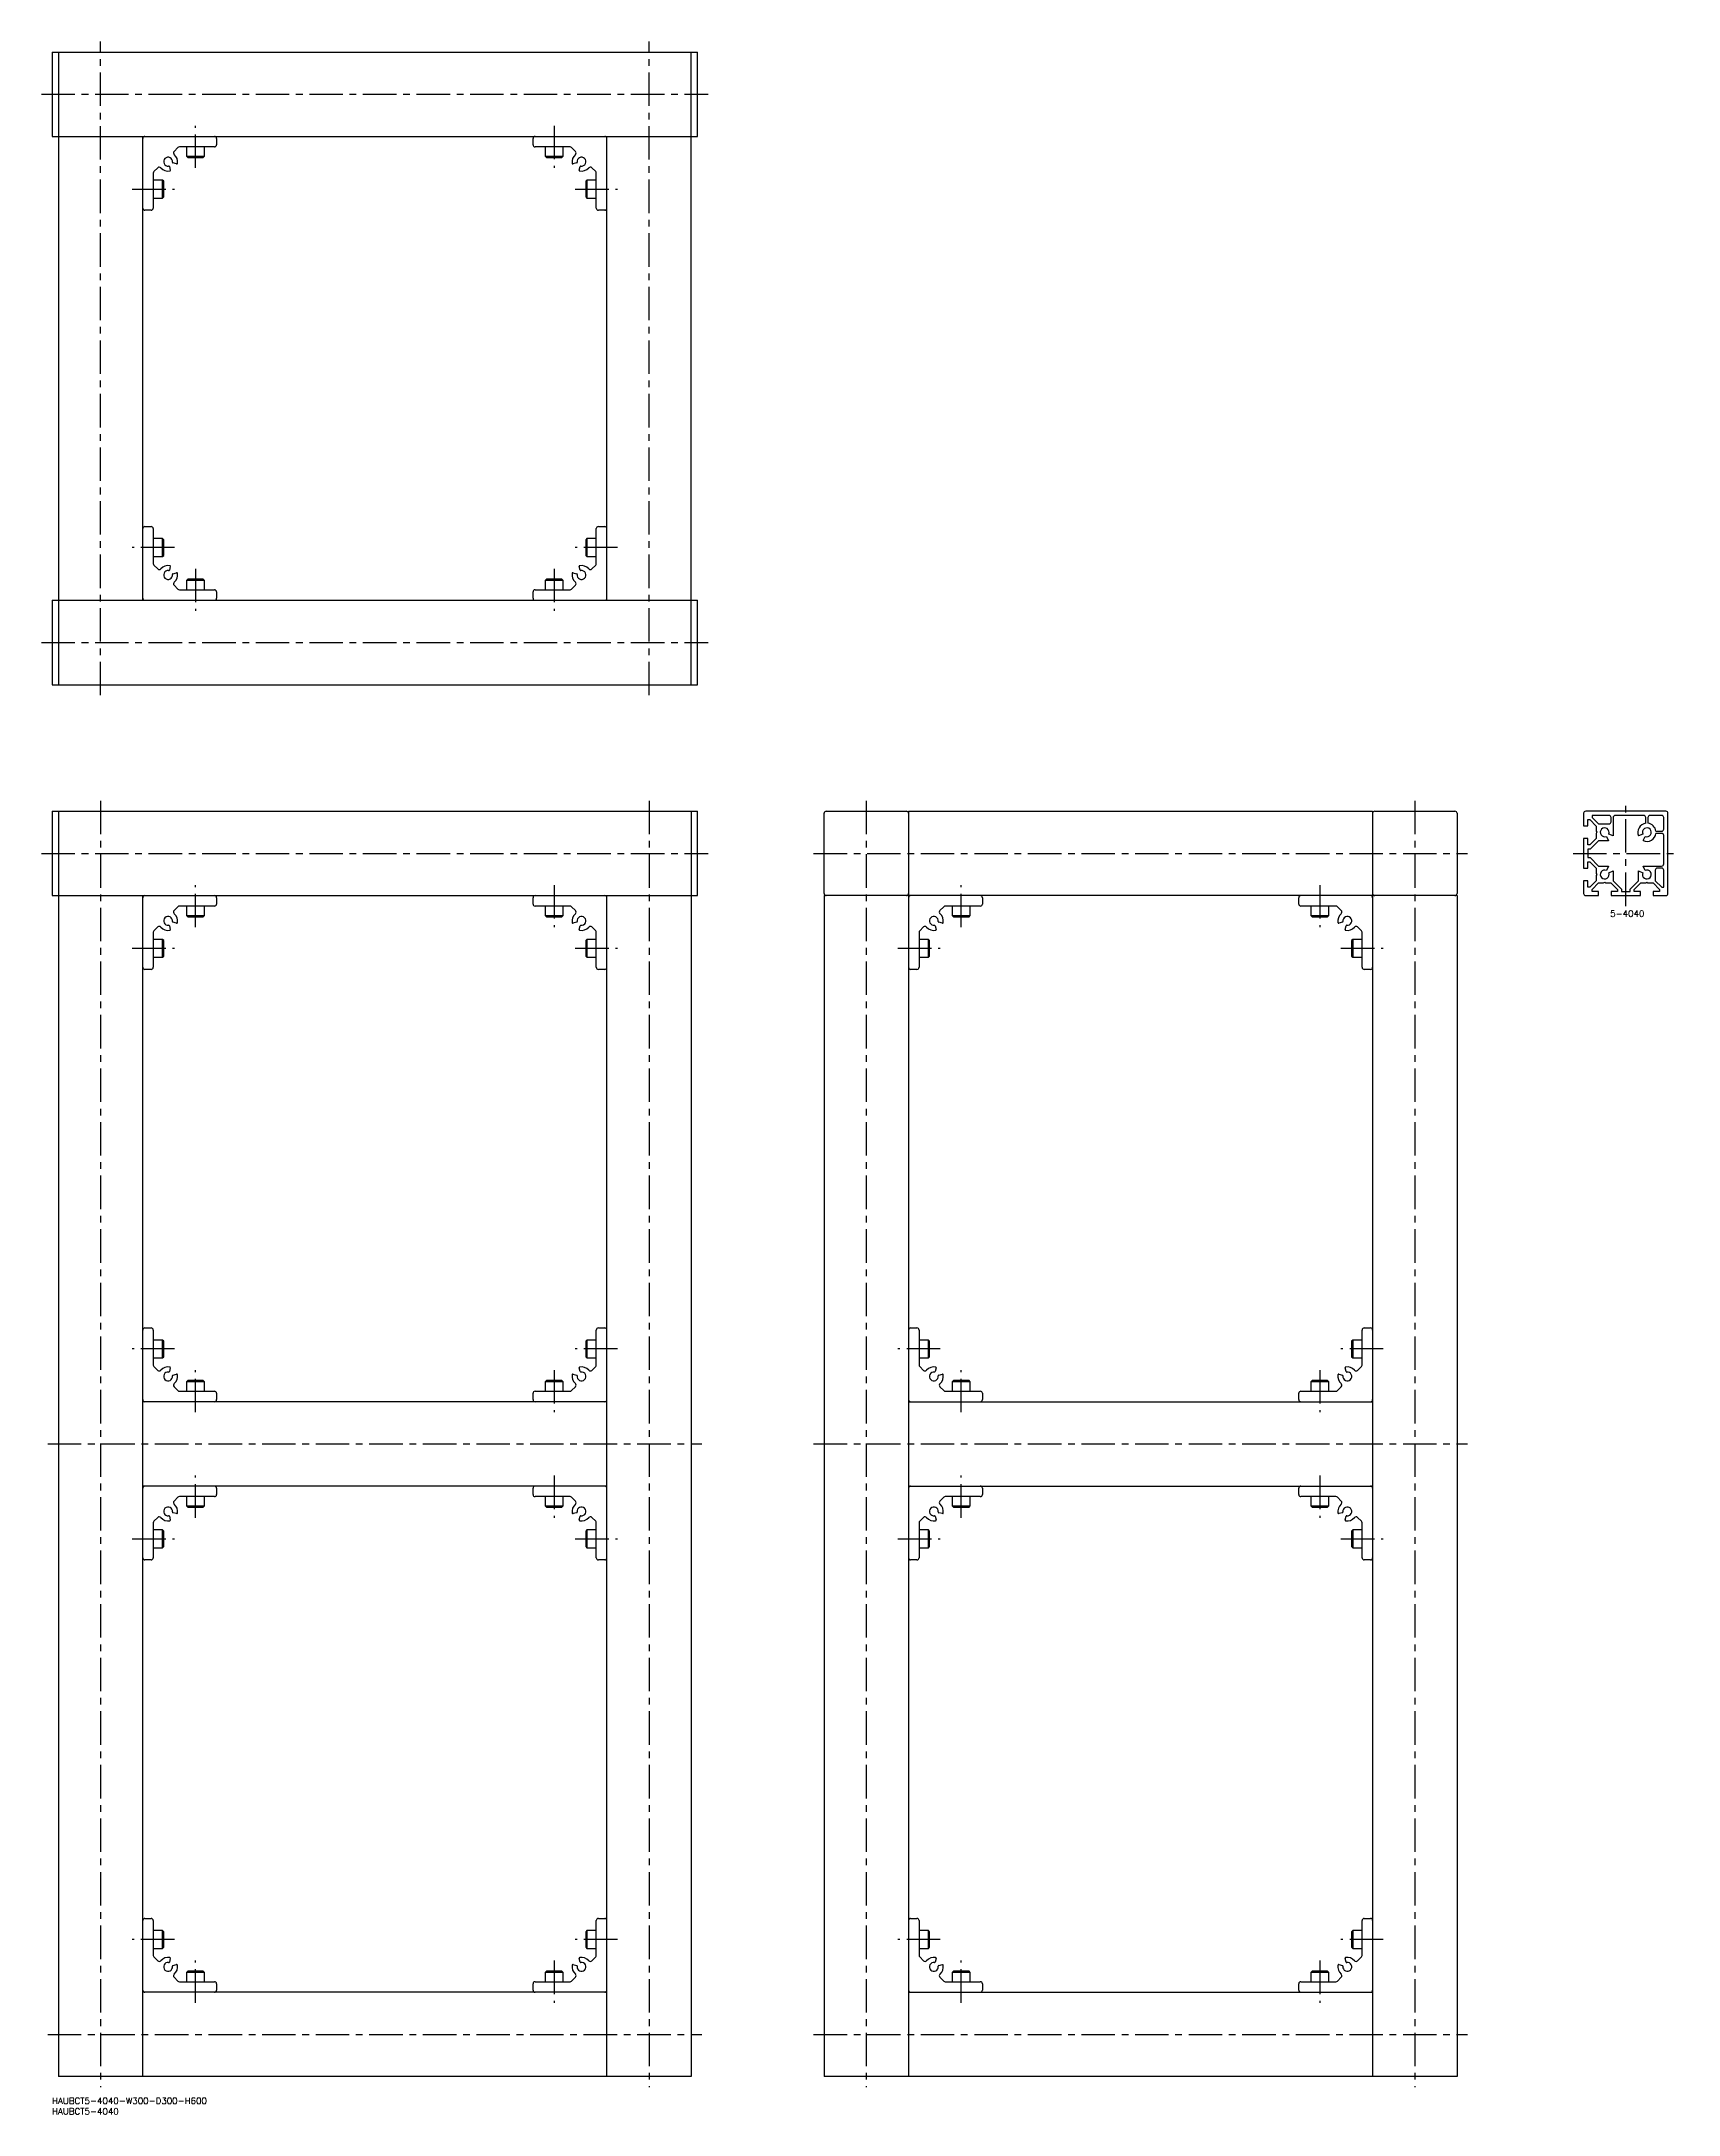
# Model space of a CAD drawing. Extents: x -5 to 771, y -8 to 975.
import ezdxf

# ---------------------------------------------------------------- set-up
doc = ezdxf.new("R2010")
doc.units = 0
doc.header["$LTSCALE"] = 0.5
doc.linetypes.add('CENTER', pattern=[50.8, 31.75, -6.35, 6.35, -6.35])
for name, color, linetype in [('MSM_CENTER', 1, 'CENTER'), ('MSM_CONTINUOUS', 7, 'CONTINUOUS'), ('MSM_PART_NUMBER', 7, 'CONTINUOUS')]:
    doc.layers.add(name, color=color, linetype=linetype)
doc.styles.get("Standard").update_dxf_attribs({"font": 'txt.shx', "height": 3, "bigfont": 'bigfont.shx'})

# ---------------------------------------------------------------- blocks, each defined once
blk = doc.blocks.new('*U8')
at = {"layer": 'MSM_PART_NUMBER'}
blk.add_text('HAUBCT5-4040-W300-D300-H600', height=3, dxfattribs=at).set_placement((0, -3))
blk = doc.blocks.new('*U9')
at = {"layer": 'MSM_PART_NUMBER'}
blk.add_text('HAUBCT5-4040', height=3, dxfattribs=at).set_placement((0, -8))
blk = doc.blocks.new('*U10')
at = {"layer": 'MSM_PART_NUMBER'}
blk.add_text('5-4040', height=3, dxfattribs=at).set_placement((738.62, 559.97))

msp = doc.modelspace()

# ---------------------------------------------------------------- linework, layer by layer
at = {"layer": 'MSM_CENTER'}
for p, q in [((23, 665), (23, 975)), ((283, 665), (283, 975)), ((-5, 950), (311, 950)), ((68, 915), (68, 935)), ((238, 935), (238, 915)), ((38, 905), (58, 905)), ((248, 905), (268, 905)), ((58, 735), (38, 735)), ((268, 735), (248, 735)), ((68, 725), (68, 705)), ((238, 725), (238, 705)), ((-5, 690), (311, 690)), ((23, 615), (23, 5)), ((283, 615), (283, 5)), ((386, 615), (386, 5)), ((646, 615), (646, 5)), ((746, 565), (746, 615)), ((-5, 590), (311, 590)), ((361, 590), (671, 590)), ((721, 590), (771, 590)), ((68, 555), (68, 575)), ((238, 575), (238, 555)), ((431, 555), (431, 575)), ((601, 575), (601, 555)), ((38, 545), (58, 545)), ((248, 545), (268, 545)), ((401, 545), (421, 545)), ((611, 545), (631, 545)), ((58, 355), (38, 355)), ((268, 355), (248, 355)), ((421, 355), (401, 355)), ((631, 355), (611, 355)), ((68, 325), (68, 345)), ((238, 345), (238, 325)), ((431, 325), (431, 345)), ((601, 345), (601, 325)), ((-2, 310), (308, 310)), ((361, 310), (671, 310)), ((68, 275), (68, 295)), ((238, 295), (238, 275)), ((431, 275), (431, 295)), ((601, 295), (601, 275)), ((38, 265), (58, 265)), ((248, 265), (268, 265)), ((401, 265), (421, 265)), ((611, 265), (631, 265)), ((58, 75), (38, 75)), ((268, 75), (248, 75)), ((421, 75), (401, 75)), ((631, 75), (611, 75)), ((68, 45), (68, 65)), ((238, 65), (238, 45)), ((431, 45), (431, 65)), ((601, 65), (601, 45)), ((-2, 30), (308, 30)), ((361, 30), (671, 30))]:
    msp.add_line(p, q, dxfattribs=at)
at = {"layer": 'MSM_CONTINUOUS'}
for p, q in [((0, 970), (0, 930)), ((0, 970), (306, 970)), ((3, 970), (3, 670)), ((303, 670), (303, 970)), ((306, 930), (306, 970)), ((0, 930), (306, 930)), ((43, 710), (43, 930)), ((59.71, 924.71), (57.88, 922.88)), ((77, 925), (60.41, 925)), ((63.75, 925), (63.75, 920.57)), ((72.25, 920.57), (72.25, 925)), ((78, 929), (78, 926)), ((228, 926), (228, 929)), ((245.59, 925), (229, 925)), ((233.75, 925), (233.75, 920.57)), ((242.25, 920.57), (242.25, 925)), ((248.12, 922.88), (246.29, 924.71)), ((263, 710), (263, 930)), ((50.12, 915.12), (48.29, 913.29)), ((55.62, 915.7), (56.08, 913.95)), ((59.05, 916.92), (57.3, 917.38)), ((63.75, 920.57), (64.32, 920)), ((63.75, 920.57), (72.25, 920.57)), ((64.32, 920), (71.68, 920)), ((71.68, 920), (72.25, 920.57)), ((233.75, 920.57), (234.32, 920)), ((233.75, 920.57), (242.25, 920.57)), ((234.32, 920), (241.68, 920)), ((241.68, 920), (242.25, 920.57)), ((248.7, 917.38), (246.95, 916.92)), ((249.92, 913.95), (250.38, 915.7)), ((257.71, 913.29), (255.88, 915.12)), ((48, 912.59), (48, 896)), ((52.43, 909.25), (48, 909.25)), ((53, 908.68), (52.43, 909.25)), ((52.43, 900.75), (52.43, 909.25)), ((53, 901.32), (53, 908.68)), ((253.57, 909.25), (253, 908.68)), ((253, 908.68), (253, 901.32)), ((258, 909.25), (253.57, 909.25)), ((253.57, 909.25), (253.57, 900.75)), ((258, 896), (258, 912.59)), ((47, 895), (44, 895)), ((48, 900.75), (52.43, 900.75)), ((52.43, 900.75), (53, 901.32)), ((253, 901.32), (253.57, 900.75)), ((253.57, 900.75), (258, 900.75)), ((262, 895), (259, 895)), ((44, 745), (47, 745)), ((48, 744), (48, 727.41)), ((52.43, 739.25), (48, 739.25)), ((53, 738.68), (52.43, 739.25)), ((52.43, 730.75), (52.43, 739.25)), ((53, 731.32), (53, 738.68)), ((253.57, 739.25), (253, 738.68)), ((253, 738.68), (253, 731.32)), ((258, 739.25), (253.57, 739.25)), ((253.57, 739.25), (253.57, 730.75)), ((258, 727.41), (258, 744)), ((259, 745), (262, 745)), ((48, 730.75), (52.43, 730.75)), ((52.43, 730.75), (53, 731.32)), ((253, 731.32), (253.57, 730.75)), ((253.57, 730.75), (258, 730.75)), ((48.29, 726.71), (50.12, 724.88)), ((56.08, 726.05), (55.62, 724.3)), ((57.3, 722.62), (59.05, 723.08)), ((64.32, 720), (63.75, 719.43)), ((63.75, 719.43), (63.75, 715)), ((72.25, 719.43), (63.75, 719.43)), ((71.68, 720), (64.32, 720)), ((72.25, 719.43), (71.68, 720)), ((72.25, 715), (72.25, 719.43)), ((234.32, 720), (233.75, 719.43)), ((233.75, 719.43), (233.75, 715)), ((242.25, 719.43), (233.75, 719.43)), ((241.68, 720), (234.32, 720)), ((242.25, 719.43), (241.68, 720)), ((242.25, 715), (242.25, 719.43)), ((246.95, 723.08), (248.7, 722.62)), ((250.38, 724.3), (249.92, 726.05)), ((255.88, 724.88), (257.71, 726.71)), ((0, 710), (0, 670)), ((0, 710), (306, 710)), ((57.88, 717.12), (59.71, 715.29)), ((60.41, 715), (77, 715)), ((78, 714), (78, 711)), ((228, 711), (228, 714)), ((229, 715), (245.59, 715)), ((246.29, 715.29), (248.12, 717.12)), ((306, 670), (306, 710)), ((0, 670), (306, 670)), ((0, 610), (0, 570)), ((0, 610), (306, 610)), ((3, 610), (3, 10)), ((303, 610), (303, 10)), ((306, 570), (306, 610)), ((367, 610), (405, 610)), ((406, 610), (406, 10)), ((406, 610), (626, 610)), ((626, 610), (626, 10)), ((627, 610), (665, 610)), ((765, 610), (727, 610)), ((366, 571), (366, 609)), ((666, 609), (666, 571)), ((726, 609), (726, 603)), ((726, 603), (728, 603)), ((728, 603), (728, 606)), ((728, 606), (728.94, 606)), ((728.94, 606), (732, 602.94)), ((730, 608), (730, 607.06)), ((738, 608), (730, 608)), ((730, 607.06), (733.06, 604)), ((732, 602.94), (732, 600.52)), ((732, 600.52), (732.3, 600)), ((732.3, 600), (732, 599.48)), ((733.06, 604), (738, 604)), ((739, 605), (739, 607)), ((740, 607), (740, 598.26)), ((754.5, 608), (741, 608)), ((755.5, 604.27), (755.5, 607)), ((756.5, 607), (756.5, 604.27)), ((763, 608), (757.5, 608)), ((760.27, 600.5), (763, 600.5)), ((764, 601.5), (764, 607)), ((766, 571), (766, 609)), ((728, 597), (726, 597)), ((726, 597), (726, 583)), ((728, 594), (728, 597)), ((728.94, 594), (728, 594)), ((728, 592), (728, 588)), ((729.06, 592), (728, 592)), ((732, 597.06), (728.94, 594)), ((733.06, 596), (729.06, 592)), ((732, 599.48), (732, 597.06)), ((737.74, 596), (733.06, 596)), ((736.84, 598.07), (737.74, 596)), ((740, 598.26), (737.93, 599.16)), ((754.07, 599.16), (752.06, 598.29)), ((754.29, 596.06), (755.16, 598.07)), ((763, 599.5), (760.27, 599.5)), ((764, 585), (764, 598.5)), ((726, 583), (728, 583)), ((728, 588), (729.06, 588)), ((728, 583), (728, 586)), ((728, 586), (728.94, 586)), ((728.94, 586), (732, 582.94)), ((729.06, 588), (733.06, 584)), ((732, 582.94), (732, 580.52)), ((732, 580.52), (732.3, 580)), ((732.3, 580), (732, 579.48)), ((733.06, 584), (737.74, 584)), ((737.74, 584), (736.84, 581.93)), ((737.93, 580.84), (740, 581.74)), ((740, 581.74), (740, 577.06)), ((752, 581.74), (754.07, 580.84)), ((752, 577.06), (752, 581.74)), ((754.26, 584), (763, 584)), ((755.16, 581.93), (754.26, 584)), ((760, 582), (760, 577.06)), ((763, 583), (761, 583)), ((764, 574), (764, 582)), ((728, 577), (726, 577)), ((726, 577), (726, 571)), ((728, 574), (728, 577)), ((728.94, 574), (728, 574)), ((732, 577.06), (728.94, 574)), ((730, 572.94), (733.06, 576)), ((730, 572), (730, 572.94)), ((733, 572), (730, 572)), ((732, 579.48), (732, 577.06)), ((733, 570), (733, 572)), ((733.06, 576), (735.48, 576)), ((735.48, 576), (736, 576.3)), ((736, 576.3), (736.52, 576)), ((736.52, 576), (738.94, 576)), ((738.94, 576), (742, 572.94)), ((742, 572), (739, 572)), ((739, 572), (739, 570)), ((740, 577.06), (744, 573.06)), ((742, 572.94), (742, 572)), ((744, 573.06), (744, 572)), ((744, 572), (748, 572)), ((748, 573.06), (752, 577.06)), ((748, 572), (748, 573.06)), ((750, 572.94), (753.06, 576)), ((750, 572), (750, 572.94)), ((753, 572), (750, 572)), ((753, 570), (753, 572)), ((753.06, 576), (755.48, 576)), ((755.48, 576), (756, 576.3)), ((756, 576.3), (756.52, 576)), ((756.52, 576), (758.94, 576)), ((758.94, 576), (762, 572.94)), ((762, 572), (759, 572)), ((759, 572), (759, 570)), ((760, 577.06), (763.06, 574)), ((762, 572.94), (762, 572)), ((763.06, 574), (764, 574)), ((0, 570), (306, 570)), ((43, 10), (43, 570)), ((59.71, 564.71), (57.88, 562.88)), ((77, 565), (60.41, 565)), ((63.75, 565), (63.75, 560.57)), ((63.75, 560.57), (64.32, 560)), ((63.75, 560.57), (72.25, 560.57)), ((71.68, 560), (72.25, 560.57)), ((72.25, 560.57), (72.25, 565)), ((78, 569), (78, 566)), ((228, 566), (228, 569)), ((245.59, 565), (229, 565)), ((233.75, 565), (233.75, 560.57)), ((233.75, 560.57), (234.32, 560)), ((233.75, 560.57), (242.25, 560.57)), ((241.68, 560), (242.25, 560.57)), ((242.25, 560.57), (242.25, 565)), ((248.12, 562.88), (246.29, 564.71)), ((263, 10), (263, 570)), ((666, 570), (366, 570)), ((366, 570), (366, 10)), ((422.71, 564.71), (420.88, 562.88)), ((440, 565), (423.41, 565)), ((426.75, 565), (426.75, 560.57)), ((426.75, 560.57), (427.32, 560)), ((426.75, 560.57), (435.25, 560.57)), ((434.68, 560), (435.25, 560.57)), ((435.25, 560.57), (435.25, 565)), ((441, 569), (441, 566)), ((591, 566), (591, 569)), ((608.59, 565), (592, 565)), ((596.75, 565), (596.75, 560.57)), ((596.75, 560.57), (597.32, 560)), ((596.75, 560.57), (605.25, 560.57)), ((604.68, 560), (605.25, 560.57)), ((605.25, 560.57), (605.25, 565)), ((611.12, 562.88), (609.29, 564.71)), ((666, 570), (666, 10)), ((727, 570), (733, 570)), ((739, 570), (753, 570)), ((759, 570), (765, 570)), ((48, 552.59), (48, 536)), ((50.12, 555.12), (48.29, 553.29)), ((55.62, 555.7), (56.08, 553.95)), ((59.05, 556.92), (57.3, 557.38)), ((64.32, 560), (71.68, 560)), ((234.32, 560), (241.68, 560)), ((248.7, 557.38), (246.95, 556.92)), ((249.92, 553.95), (250.38, 555.7)), ((257.71, 553.29), (255.88, 555.12)), ((258, 536), (258, 552.59)), ((411, 552.59), (411, 536)), ((413.12, 555.12), (411.29, 553.29)), ((418.62, 555.7), (419.08, 553.95)), ((422.05, 556.92), (420.3, 557.38)), ((427.32, 560), (434.68, 560)), ((597.32, 560), (604.68, 560)), ((611.7, 557.38), (609.95, 556.92)), ((612.92, 553.95), (613.38, 555.7)), ((620.71, 553.29), (618.88, 555.12)), ((621, 536), (621, 552.59)), ((52.43, 549.25), (48, 549.25)), ((48, 540.75), (52.43, 540.75)), ((53, 548.68), (52.43, 549.25)), ((52.43, 540.75), (52.43, 549.25)), ((52.43, 540.75), (53, 541.32)), ((53, 541.32), (53, 548.68)), ((253.57, 549.25), (253, 548.68)), ((253, 548.68), (253, 541.32)), ((253, 541.32), (253.57, 540.75)), ((258, 549.25), (253.57, 549.25)), ((253.57, 549.25), (253.57, 540.75)), ((253.57, 540.75), (258, 540.75)), ((415.43, 549.25), (411, 549.25)), ((411, 540.75), (415.43, 540.75)), ((416, 548.68), (415.43, 549.25)), ((415.43, 540.75), (415.43, 549.25)), ((415.43, 540.75), (416, 541.32)), ((416, 541.32), (416, 548.68)), ((616.57, 549.25), (616, 548.68)), ((616, 548.68), (616, 541.32)), ((616, 541.32), (616.57, 540.75)), ((621, 549.25), (616.57, 549.25)), ((616.57, 549.25), (616.57, 540.75)), ((616.57, 540.75), (621, 540.75)), ((47, 535), (44, 535)), ((262, 535), (259, 535)), ((410, 535), (407, 535)), ((625, 535), (622, 535)), ((44, 365), (47, 365)), ((48, 364), (48, 347.41)), ((258, 347.41), (258, 364)), ((259, 365), (262, 365)), ((407, 365), (410, 365)), ((411, 364), (411, 347.41)), ((621, 347.41), (621, 364)), ((622, 365), (625, 365)), ((52.43, 359.25), (48, 359.25)), ((53, 358.68), (52.43, 359.25)), ((52.43, 350.75), (52.43, 359.25)), ((53, 351.32), (53, 358.68)), ((253.57, 359.25), (253, 358.68)), ((253, 358.68), (253, 351.32)), ((258, 359.25), (253.57, 359.25)), ((253.57, 359.25), (253.57, 350.75)), ((415.43, 359.25), (411, 359.25)), ((416, 358.68), (415.43, 359.25)), ((415.43, 350.75), (415.43, 359.25)), ((416, 351.32), (416, 358.68)), ((616.57, 359.25), (616, 358.68)), ((616, 358.68), (616, 351.32)), ((621, 359.25), (616.57, 359.25)), ((616.57, 359.25), (616.57, 350.75)), ((48, 350.75), (52.43, 350.75)), ((48.29, 346.71), (50.12, 344.88)), ((52.43, 350.75), (53, 351.32)), ((56.08, 346.05), (55.62, 344.3)), ((250.38, 344.3), (249.92, 346.05)), ((253, 351.32), (253.57, 350.75)), ((253.57, 350.75), (258, 350.75)), ((255.88, 344.88), (257.71, 346.71)), ((411, 350.75), (415.43, 350.75)), ((411.29, 346.71), (413.12, 344.88)), ((415.43, 350.75), (416, 351.32)), ((419.08, 346.05), (418.62, 344.3)), ((613.38, 344.3), (612.92, 346.05)), ((616, 351.32), (616.57, 350.75)), ((616.57, 350.75), (621, 350.75)), ((618.88, 344.88), (620.71, 346.71)), ((57.3, 342.62), (59.05, 343.08)), ((57.88, 337.12), (59.71, 335.29)), ((60.41, 335), (77, 335)), ((64.32, 340), (63.75, 339.43)), ((63.75, 339.43), (63.75, 335)), ((72.25, 339.43), (63.75, 339.43)), ((71.68, 340), (64.32, 340)), ((72.25, 339.43), (71.68, 340)), ((72.25, 335), (72.25, 339.43)), ((229, 335), (245.59, 335)), ((234.32, 340), (233.75, 339.43)), ((233.75, 339.43), (233.75, 335)), ((242.25, 339.43), (233.75, 339.43)), ((241.68, 340), (234.32, 340)), ((242.25, 339.43), (241.68, 340)), ((242.25, 335), (242.25, 339.43)), ((246.29, 335.29), (248.12, 337.12)), ((246.95, 343.08), (248.7, 342.62)), ((420.3, 342.62), (422.05, 343.08)), ((420.88, 337.12), (422.71, 335.29)), ((423.41, 335), (440, 335)), ((427.32, 340), (426.75, 339.43)), ((426.75, 339.43), (426.75, 335)), ((435.25, 339.43), (426.75, 339.43)), ((434.68, 340), (427.32, 340)), ((435.25, 339.43), (434.68, 340)), ((435.25, 335), (435.25, 339.43)), ((592, 335), (608.59, 335)), ((597.32, 340), (596.75, 339.43)), ((596.75, 339.43), (596.75, 335)), ((605.25, 339.43), (596.75, 339.43)), ((604.68, 340), (597.32, 340)), ((605.25, 339.43), (604.68, 340)), ((605.25, 335), (605.25, 339.43)), ((609.29, 335.29), (611.12, 337.12)), ((609.95, 343.08), (611.7, 342.62)), ((263, 330), (43, 330)), ((78, 334), (78, 331)), ((228, 331), (228, 334)), ((406, 330), (626, 330)), ((441, 334), (441, 331)), ((591, 331), (591, 334)), ((263, 290), (43, 290)), ((78, 289), (78, 286)), ((228, 286), (228, 289)), ((406, 290), (626, 290)), ((441, 289), (441, 286)), ((591, 286), (591, 289)), ((55.62, 275.7), (56.08, 273.95)), ((59.05, 276.92), (57.3, 277.38)), ((59.71, 284.71), (57.88, 282.88)), ((77, 285), (60.41, 285)), ((63.75, 285), (63.75, 280.57)), ((63.75, 280.57), (64.32, 280)), ((63.75, 280.57), (72.25, 280.57)), ((64.32, 280), (71.68, 280)), ((71.68, 280), (72.25, 280.57)), ((72.25, 280.57), (72.25, 285)), ((245.59, 285), (229, 285)), ((233.75, 285), (233.75, 280.57)), ((233.75, 280.57), (234.32, 280)), ((233.75, 280.57), (242.25, 280.57)), ((234.32, 280), (241.68, 280)), ((241.68, 280), (242.25, 280.57)), ((242.25, 280.57), (242.25, 285)), ((248.12, 282.88), (246.29, 284.71)), ((248.7, 277.38), (246.95, 276.92)), ((249.92, 273.95), (250.38, 275.7)), ((418.62, 275.7), (419.08, 273.95)), ((422.05, 276.92), (420.3, 277.38)), ((422.71, 284.71), (420.88, 282.88)), ((440, 285), (423.41, 285)), ((426.75, 285), (426.75, 280.57)), ((426.75, 280.57), (427.32, 280)), ((426.75, 280.57), (435.25, 280.57)), ((427.32, 280), (434.68, 280)), ((434.68, 280), (435.25, 280.57)), ((435.25, 280.57), (435.25, 285)), ((608.59, 285), (592, 285)), ((596.75, 285), (596.75, 280.57)), ((596.75, 280.57), (597.32, 280)), ((596.75, 280.57), (605.25, 280.57)), ((597.32, 280), (604.68, 280)), ((604.68, 280), (605.25, 280.57)), ((605.25, 280.57), (605.25, 285)), ((611.12, 282.88), (609.29, 284.71)), ((611.7, 277.38), (609.95, 276.92)), ((612.92, 273.95), (613.38, 275.7)), ((48, 272.59), (48, 256)), ((52.43, 269.25), (48, 269.25)), ((50.12, 275.12), (48.29, 273.29)), ((53, 268.68), (52.43, 269.25)), ((52.43, 260.75), (52.43, 269.25)), ((53, 261.32), (53, 268.68)), ((253.57, 269.25), (253, 268.68)), ((253, 268.68), (253, 261.32)), ((258, 269.25), (253.57, 269.25)), ((253.57, 269.25), (253.57, 260.75)), ((257.71, 273.29), (255.88, 275.12)), ((258, 256), (258, 272.59)), ((411, 272.59), (411, 256)), ((415.43, 269.25), (411, 269.25)), ((413.12, 275.12), (411.29, 273.29)), ((416, 268.68), (415.43, 269.25)), ((415.43, 260.75), (415.43, 269.25)), ((416, 261.32), (416, 268.68)), ((616.57, 269.25), (616, 268.68)), ((616, 268.68), (616, 261.32)), ((621, 269.25), (616.57, 269.25)), ((616.57, 269.25), (616.57, 260.75)), ((620.71, 273.29), (618.88, 275.12)), ((621, 256), (621, 272.59)), ((48, 260.75), (52.43, 260.75)), ((52.43, 260.75), (53, 261.32)), ((253, 261.32), (253.57, 260.75)), ((253.57, 260.75), (258, 260.75)), ((411, 260.75), (415.43, 260.75)), ((415.43, 260.75), (416, 261.32)), ((616, 261.32), (616.57, 260.75)), ((616.57, 260.75), (621, 260.75)), ((47, 255), (44, 255)), ((262, 255), (259, 255)), ((410, 255), (407, 255)), ((625, 255), (622, 255)), ((44, 85), (47, 85)), ((48, 84), (48, 67.41)), ((52.43, 79.25), (48, 79.25)), ((53, 78.68), (52.43, 79.25)), ((52.43, 70.75), (52.43, 79.25)), ((53, 71.32), (53, 78.68)), ((253.57, 79.25), (253, 78.68)), ((253, 78.68), (253, 71.32)), ((258, 79.25), (253.57, 79.25)), ((253.57, 79.25), (253.57, 70.75)), ((258, 67.41), (258, 84)), ((259, 85), (262, 85)), ((407, 85), (410, 85)), ((411, 84), (411, 67.41)), ((415.43, 79.25), (411, 79.25)), ((416, 78.68), (415.43, 79.25)), ((415.43, 70.75), (415.43, 79.25)), ((416, 71.32), (416, 78.68)), ((616.57, 79.25), (616, 78.68)), ((616, 78.68), (616, 71.32)), ((621, 79.25), (616.57, 79.25)), ((616.57, 79.25), (616.57, 70.75)), ((621, 67.41), (621, 84)), ((622, 85), (625, 85)), ((48, 70.75), (52.43, 70.75)), ((52.43, 70.75), (53, 71.32)), ((253, 71.32), (253.57, 70.75)), ((253.57, 70.75), (258, 70.75)), ((411, 70.75), (415.43, 70.75)), ((415.43, 70.75), (416, 71.32)), ((616, 71.32), (616.57, 70.75)), ((616.57, 70.75), (621, 70.75)), ((48.29, 66.71), (50.12, 64.88)), ((56.08, 66.05), (55.62, 64.3)), ((57.3, 62.62), (59.05, 63.08)), ((64.32, 60), (63.75, 59.43)), ((63.75, 59.43), (63.75, 55)), ((72.25, 59.43), (63.75, 59.43)), ((71.68, 60), (64.32, 60)), ((72.25, 59.43), (71.68, 60)), ((72.25, 55), (72.25, 59.43)), ((234.32, 60), (233.75, 59.43)), ((233.75, 59.43), (233.75, 55)), ((242.25, 59.43), (233.75, 59.43)), ((241.68, 60), (234.32, 60)), ((242.25, 59.43), (241.68, 60)), ((242.25, 55), (242.25, 59.43)), ((246.95, 63.08), (248.7, 62.62)), ((250.38, 64.3), (249.92, 66.05)), ((255.88, 64.88), (257.71, 66.71)), ((411.29, 66.71), (413.12, 64.88)), ((419.08, 66.05), (418.62, 64.3)), ((420.3, 62.62), (422.05, 63.08)), ((427.32, 60), (426.75, 59.43)), ((426.75, 59.43), (426.75, 55)), ((435.25, 59.43), (426.75, 59.43)), ((434.68, 60), (427.32, 60)), ((435.25, 59.43), (434.68, 60)), ((435.25, 55), (435.25, 59.43)), ((597.32, 60), (596.75, 59.43)), ((596.75, 59.43), (596.75, 55)), ((605.25, 59.43), (596.75, 59.43)), ((604.68, 60), (597.32, 60)), ((605.25, 59.43), (604.68, 60)), ((605.25, 55), (605.25, 59.43)), ((609.95, 63.08), (611.7, 62.62)), ((613.38, 64.3), (612.92, 66.05)), ((618.88, 64.88), (620.71, 66.71)), ((263, 50), (43, 50)), ((57.88, 57.12), (59.71, 55.29)), ((60.41, 55), (77, 55)), ((78, 54), (78, 51)), ((228, 51), (228, 54)), ((229, 55), (245.59, 55)), ((246.29, 55.29), (248.12, 57.12)), ((406, 50), (626, 50)), ((420.88, 57.12), (422.71, 55.29)), ((423.41, 55), (440, 55)), ((441, 54), (441, 51)), ((591, 51), (591, 54)), ((592, 55), (608.59, 55)), ((609.29, 55.29), (611.12, 57.12)), ((303, 10), (3, 10)), ((666, 10), (366, 10))]:
    msp.add_line(p, q, dxfattribs=at)
for centre, radius, start, end in [((44, 929), 1, 90, 180), ((60.41, 924), 1, 90, 135), ((77, 929), 1, 0, 90), ((77, 926), 1, 270, 0), ((229, 929), 1, 90, 180), ((229, 926), 1, 180, 270), ((245.59, 924), 1, 45, 90), ((262, 929), 1, 0, 90), ((50.83, 914.41), 1, 40.68088, 135), ((55, 918), 4.5, 220.68088, 280.90396), ((55, 918), 2.1, 352.18075, 277.81924), ((55.33, 915.62), 0.3, 15, 97.81924), ((57.38, 917.67), 0.3, 172.18076, 255), ((58.59, 922.17), 1, 135, 229.31913), ((55, 918), 4.5, 349.09604, 49.31912), ((59.12, 917.21), 0.3, 255, 349.09606), ((251, 918), 4.5, 130.68088, 190.90396), ((246.88, 917.21), 0.3, 190.90396, 285), ((247.41, 922.17), 1, 310.68088, 45), ((248.62, 917.67), 0.3, 285, 7.81924), ((251, 918), 2.1, 262.18075, 187.81924), ((251, 918), 4.5, 259.09604, 319.31912), ((250.67, 915.62), 0.3, 82.18076, 165), ((255.17, 914.41), 1, 45, 139.31913), ((49, 912.59), 1, 135, 180), ((55.79, 913.88), 0.3, 280.90396, 15), ((250.21, 913.88), 0.3, 165, 259.09606), ((257, 912.59), 1, 0, 45), ((44, 896), 1, 180, 270), ((47, 896), 1, 270, 0), ((259, 896), 1, 180, 270), ((262, 896), 1, 270, 0), ((44, 744), 1, 90, 180), ((47, 744), 1, 0, 90), ((259, 744), 1, 90, 180), ((262, 744), 1, 0, 90), ((49, 727.41), 1, 180, 225), ((50.83, 725.59), 1, 225, 319.31913), ((55, 722), 4.5, 79.09604, 139.31912), ((55, 722), 2.1, 82.18075, 7.81924), ((55.33, 724.38), 0.3, 262.18076, 345), ((55.79, 726.12), 0.3, 345, 79.09606), ((57.38, 722.33), 0.3, 105, 187.81924), ((58.59, 717.83), 1, 130.68088, 225), ((55, 722), 4.5, 310.68088, 10.90396), ((59.12, 722.79), 0.3, 10.90396, 105), ((251, 722), 4.5, 169.09604, 229.31912), ((246.88, 722.79), 0.3, 75, 169.09606), ((247.41, 717.83), 1, 315, 49.31913), ((248.62, 722.33), 0.3, 352.18076, 75), ((251, 722), 2.1, 172.18075, 97.81924), ((250.21, 726.12), 0.3, 100.90396, 195), ((251, 722), 4.5, 40.68088, 100.90396), ((250.67, 724.38), 0.3, 195, 277.81924), ((255.17, 725.59), 1, 220.68088, 315), ((257, 727.41), 1, 315, 0), ((44, 711), 1, 180, 270), ((60.41, 716), 1, 225, 270), ((77, 714), 1, 0, 90), ((77, 711), 1, 270, 0), ((229, 714), 1, 90, 180), ((229, 711), 1, 180, 270), ((245.59, 716), 1, 270, 315), ((262, 711), 1, 270, 0), ((367, 609), 1, 90, 180), ((405, 609), 1, 0, 90), ((627, 609), 1, 90, 180), ((665, 609), 1, 0, 90), ((727, 609), 1, 90, 180), ((765, 609), 1, 0, 90), ((736, 600), 2.1, 336.5, 293.5), ((738, 607), 1, 0, 90), ((738, 605), 1, 270, 0), ((741, 607), 1, 90, 180), ((756, 600), 4.3, 96.67741, 203.5), ((756, 600), 2.1, 246.5, 203.5), ((754.5, 607), 1, 0, 90), ((757.5, 607), 1, 90, 180), ((756, 600), 4.3, 6.67741, 83.32259), ((763, 607), 1, 0, 90), ((763, 601.5), 1, 270, 0), ((756, 600), 4.3, 246.5, 353.32259), ((763, 598.5), 1, 0, 90), ((736, 580), 2.1, 66.5, 23.5), ((756, 580), 2.1, 156.5, 113.5), ((761, 582), 1, 90, 180), ((763, 585), 1, 270, 0), ((763, 582), 1, 0, 90), ((367, 571), 1, 180, 270), ((405, 571), 1, 270, 0), ((627, 571), 1, 180, 270), ((665, 571), 1, 270, 0), ((727, 571), 1, 180, 270), ((765, 571), 1, 270, 0), ((44, 569), 1, 90, 180), ((58.59, 562.17), 1, 135, 229.31913), ((55, 558), 4.5, 349.09604, 49.31912), ((60.41, 564), 1, 90, 135), ((77, 569), 1, 0, 90), ((77, 566), 1, 270, 0), ((229, 569), 1, 90, 180), ((229, 566), 1, 180, 270), ((245.59, 564), 1, 45, 90), ((251, 558), 4.5, 130.68088, 190.90396), ((247.41, 562.17), 1, 310.68088, 45), ((262, 569), 1, 0, 90), ((407, 569), 1, 90, 180), ((421.59, 562.17), 1, 135, 229.31913), ((418, 558), 4.5, 349.09604, 49.31912), ((423.41, 564), 1, 90, 135), ((440, 569), 1, 0, 90), ((440, 566), 1, 270, 0), ((592, 569), 1, 90, 180), ((592, 566), 1, 180, 270), ((608.59, 564), 1, 45, 90), ((614, 558), 4.5, 130.68088, 190.90396), ((610.41, 562.17), 1, 310.68088, 45), ((625, 569), 1, 0, 90), ((49, 552.59), 1, 135, 180), ((50.83, 554.41), 1, 40.68088, 135), ((55, 558), 4.5, 220.68088, 280.90396), ((55, 558), 2.1, 352.18075, 277.81924), ((55.33, 555.62), 0.3, 15, 97.81924), ((55.79, 553.88), 0.3, 280.90396, 15), ((57.38, 557.67), 0.3, 172.18076, 255), ((59.12, 557.21), 0.3, 255, 349.09606), ((246.88, 557.21), 0.3, 190.90396, 285), ((248.62, 557.67), 0.3, 285, 7.81924), ((251, 558), 2.1, 262.18075, 187.81924), ((250.21, 553.88), 0.3, 165, 259.09606), ((251, 558), 4.5, 259.09604, 319.31912), ((250.67, 555.62), 0.3, 82.18076, 165), ((255.17, 554.41), 1, 45, 139.31913), ((257, 552.59), 1, 0, 45), ((412, 552.59), 1, 135, 180), ((413.83, 554.41), 1, 40.68088, 135), ((418, 558), 4.5, 220.68088, 280.90396), ((418, 558), 2.1, 352.18075, 277.81924), ((418.33, 555.62), 0.3, 15, 97.81924), ((418.79, 553.88), 0.3, 280.90396, 15), ((420.38, 557.67), 0.3, 172.18076, 255), ((422.12, 557.21), 0.3, 255, 349.09606), ((609.88, 557.21), 0.3, 190.90396, 285), ((611.62, 557.67), 0.3, 285, 7.81924), ((614, 558), 2.1, 262.18075, 187.81924), ((613.21, 553.88), 0.3, 165, 259.09606), ((614, 558), 4.5, 259.09604, 319.31912), ((613.67, 555.62), 0.3, 82.18076, 165), ((618.17, 554.41), 1, 45, 139.31913), ((620, 552.59), 1, 0, 45), ((44, 536), 1, 180, 270), ((47, 536), 1, 270, 0), ((259, 536), 1, 180, 270), ((262, 536), 1, 270, 0), ((407, 536), 1, 180, 270), ((410, 536), 1, 270, 0), ((622, 536), 1, 180, 270), ((625, 536), 1, 270, 0), ((44, 364), 1, 90, 180), ((47, 364), 1, 0, 90), ((259, 364), 1, 90, 180), ((262, 364), 1, 0, 90), ((407, 364), 1, 90, 180), ((410, 364), 1, 0, 90), ((622, 364), 1, 90, 180), ((625, 364), 1, 0, 90), ((49, 347.41), 1, 180, 225), ((50.83, 345.59), 1, 225, 319.31913), ((55, 342), 4.5, 79.09604, 139.31912), ((55, 342), 2.1, 82.18075, 7.81924), ((55.33, 344.38), 0.3, 262.18076, 345), ((55.79, 346.12), 0.3, 345, 79.09606), ((251, 342), 2.1, 172.18075, 97.81924), ((250.21, 346.12), 0.3, 100.90396, 195), ((251, 342), 4.5, 40.68088, 100.90396), ((250.67, 344.38), 0.3, 195, 277.81924), ((255.17, 345.59), 1, 220.68088, 315), ((257, 347.41), 1, 315, 0), ((412, 347.41), 1, 180, 225), ((413.83, 345.59), 1, 225, 319.31913), ((418, 342), 4.5, 79.09604, 139.31912), ((418, 342), 2.1, 82.18075, 7.81924), ((418.33, 344.38), 0.3, 262.18076, 345), ((418.79, 346.12), 0.3, 345, 79.09606), ((614, 342), 2.1, 172.18075, 97.81924), ((613.21, 346.12), 0.3, 100.90396, 195), ((614, 342), 4.5, 40.68088, 100.90396), ((613.67, 344.38), 0.3, 195, 277.81924), ((618.17, 345.59), 1, 220.68088, 315), ((620, 347.41), 1, 315, 0), ((57.38, 342.33), 0.3, 105, 187.81924), ((58.59, 337.83), 1, 130.68088, 225), ((55, 342), 4.5, 310.68088, 10.90396), ((59.12, 342.79), 0.3, 10.90396, 105), ((60.41, 336), 1, 225, 270), ((77, 334), 1, 0, 90), ((229, 334), 1, 90, 180), ((245.59, 336), 1, 270, 315), ((251, 342), 4.5, 169.09604, 229.31912), ((246.88, 342.79), 0.3, 75, 169.09606), ((247.41, 337.83), 1, 315, 49.31913), ((248.62, 342.33), 0.3, 352.18076, 75), ((420.38, 342.33), 0.3, 105, 187.81924), ((421.59, 337.83), 1, 130.68088, 225), ((418, 342), 4.5, 310.68088, 10.90396), ((422.12, 342.79), 0.3, 10.90396, 105), ((423.41, 336), 1, 225, 270), ((440, 334), 1, 0, 90), ((592, 334), 1, 90, 180), ((608.59, 336), 1, 270, 315), ((614, 342), 4.5, 169.09604, 229.31912), ((609.88, 342.79), 0.3, 75, 169.09606), ((610.41, 337.83), 1, 315, 49.31913), ((611.62, 342.33), 0.3, 352.18076, 75), ((44, 331), 1, 180, 270), ((77, 331), 1, 270, 0), ((229, 331), 1, 180, 270), ((262, 331), 1, 270, 0), ((407, 331), 1, 180, 270), ((440, 331), 1, 270, 0), ((592, 331), 1, 180, 270), ((625, 331), 1, 270, 0), ((44, 289), 1, 90, 180), ((77, 289), 1, 0, 90), ((77, 286), 1, 270, 0), ((229, 289), 1, 90, 180), ((229, 286), 1, 180, 270), ((262, 289), 1, 0, 90), ((407, 289), 1, 90, 180), ((440, 289), 1, 0, 90), ((440, 286), 1, 270, 0), ((592, 289), 1, 90, 180), ((592, 286), 1, 180, 270), ((625, 289), 1, 0, 90), ((50.83, 274.41), 1, 40.68088, 135), ((55, 278), 2.1, 352.18075, 277.81924), ((55.33, 275.62), 0.3, 15, 97.81924), ((57.38, 277.67), 0.3, 172.18076, 255), ((58.59, 282.17), 1, 135, 229.31913), ((55, 278), 4.5, 349.09604, 49.31912), ((59.12, 277.21), 0.3, 255, 349.09606), ((60.41, 284), 1, 90, 135), ((245.59, 284), 1, 45, 90), ((251, 278), 4.5, 130.68088, 190.90396), ((246.88, 277.21), 0.3, 190.90396, 285), ((247.41, 282.17), 1, 310.68088, 45), ((248.62, 277.67), 0.3, 285, 7.81924), ((251, 278), 2.1, 262.18075, 187.81924), ((250.67, 275.62), 0.3, 82.18076, 165), ((255.17, 274.41), 1, 45, 139.31913), ((413.83, 274.41), 1, 40.68088, 135), ((418, 278), 2.1, 352.18075, 277.81924), ((418.33, 275.62), 0.3, 15, 97.81924), ((420.38, 277.67), 0.3, 172.18076, 255), ((421.59, 282.17), 1, 135, 229.31913), ((418, 278), 4.5, 349.09604, 49.31912), ((422.12, 277.21), 0.3, 255, 349.09606), ((423.41, 284), 1, 90, 135), ((608.59, 284), 1, 45, 90), ((614, 278), 4.5, 130.68088, 190.90396), ((609.88, 277.21), 0.3, 190.90396, 285), ((610.41, 282.17), 1, 310.68088, 45), ((611.62, 277.67), 0.3, 285, 7.81924), ((614, 278), 2.1, 262.18075, 187.81924), ((613.67, 275.62), 0.3, 82.18076, 165), ((618.17, 274.41), 1, 45, 139.31913), ((49, 272.59), 1, 135, 180), ((55, 278), 4.5, 220.68088, 280.90396), ((55.79, 273.88), 0.3, 280.90396, 15), ((250.21, 273.88), 0.3, 165, 259.09606), ((251, 278), 4.5, 259.09604, 319.31912), ((257, 272.59), 1, 0, 45), ((412, 272.59), 1, 135, 180), ((418, 278), 4.5, 220.68088, 280.90396), ((418.79, 273.88), 0.3, 280.90396, 15), ((613.21, 273.88), 0.3, 165, 259.09606), ((614, 278), 4.5, 259.09604, 319.31912), ((620, 272.59), 1, 0, 45), ((44, 256), 1, 180, 270), ((47, 256), 1, 270, 0), ((259, 256), 1, 180, 270), ((262, 256), 1, 270, 0), ((407, 256), 1, 180, 270), ((410, 256), 1, 270, 0), ((622, 256), 1, 180, 270), ((625, 256), 1, 270, 0), ((44, 84), 1, 90, 180), ((47, 84), 1, 0, 90), ((259, 84), 1, 90, 180), ((262, 84), 1, 0, 90), ((407, 84), 1, 90, 180), ((410, 84), 1, 0, 90), ((622, 84), 1, 90, 180), ((625, 84), 1, 0, 90), ((49, 67.41), 1, 180, 225), ((50.83, 65.59), 1, 225, 319.31913), ((55, 62), 4.5, 79.09604, 139.31912), ((55, 62), 2.1, 82.18075, 7.81924), ((55.33, 64.38), 0.3, 262.18076, 345), ((55.79, 66.12), 0.3, 345, 79.09606), ((57.38, 62.33), 0.3, 105, 187.81924), ((55, 62), 4.5, 310.68088, 10.90396), ((59.12, 62.79), 0.3, 10.90396, 105), ((251, 62), 4.5, 169.09604, 229.31912), ((246.88, 62.79), 0.3, 75, 169.09606), ((248.62, 62.33), 0.3, 352.18076, 75), ((251, 62), 2.1, 172.18075, 97.81924), ((250.21, 66.12), 0.3, 100.90396, 195), ((251, 62), 4.5, 40.68088, 100.90396), ((250.67, 64.38), 0.3, 195, 277.81924), ((255.17, 65.59), 1, 220.68088, 315), ((257, 67.41), 1, 315, 0), ((412, 67.41), 1, 180, 225), ((413.83, 65.59), 1, 225, 319.31913), ((418, 62), 4.5, 79.09604, 139.31912), ((418, 62), 2.1, 82.18075, 7.81924), ((418.33, 64.38), 0.3, 262.18076, 345), ((418.79, 66.12), 0.3, 345, 79.09606), ((420.38, 62.33), 0.3, 105, 187.81924), ((418, 62), 4.5, 310.68088, 10.90396), ((422.12, 62.79), 0.3, 10.90396, 105), ((614, 62), 4.5, 169.09604, 229.31912), ((609.88, 62.79), 0.3, 75, 169.09606), ((611.62, 62.33), 0.3, 352.18076, 75), ((614, 62), 2.1, 172.18075, 97.81924), ((613.21, 66.12), 0.3, 100.90396, 195), ((614, 62), 4.5, 40.68088, 100.90396), ((613.67, 64.38), 0.3, 195, 277.81924), ((618.17, 65.59), 1, 220.68088, 315), ((620, 67.41), 1, 315, 0), ((44, 51), 1, 180, 270), ((58.59, 57.83), 1, 130.68088, 225), ((60.41, 56), 1, 225, 270), ((77, 54), 1, 0, 90), ((77, 51), 1, 270, 0), ((229, 54), 1, 90, 180), ((229, 51), 1, 180, 270), ((245.59, 56), 1, 270, 315), ((247.41, 57.83), 1, 315, 49.31913), ((262, 51), 1, 270, 0), ((407, 51), 1, 180, 270), ((421.59, 57.83), 1, 130.68088, 225), ((423.41, 56), 1, 225, 270), ((440, 54), 1, 0, 90), ((440, 51), 1, 270, 0), ((592, 54), 1, 90, 180), ((592, 51), 1, 180, 270), ((608.59, 56), 1, 270, 315), ((610.41, 57.83), 1, 315, 49.31913), ((625, 51), 1, 270, 0)]:
    msp.add_arc(centre, radius, start, end, dxfattribs=at)

# ---------------------------------------------------------------- block references
for name in ['*U10', '*U8', '*U9']:
    msp.add_blockref(name, (0, 0), dxfattribs=at)

doc.saveas('drawing.dxf')
